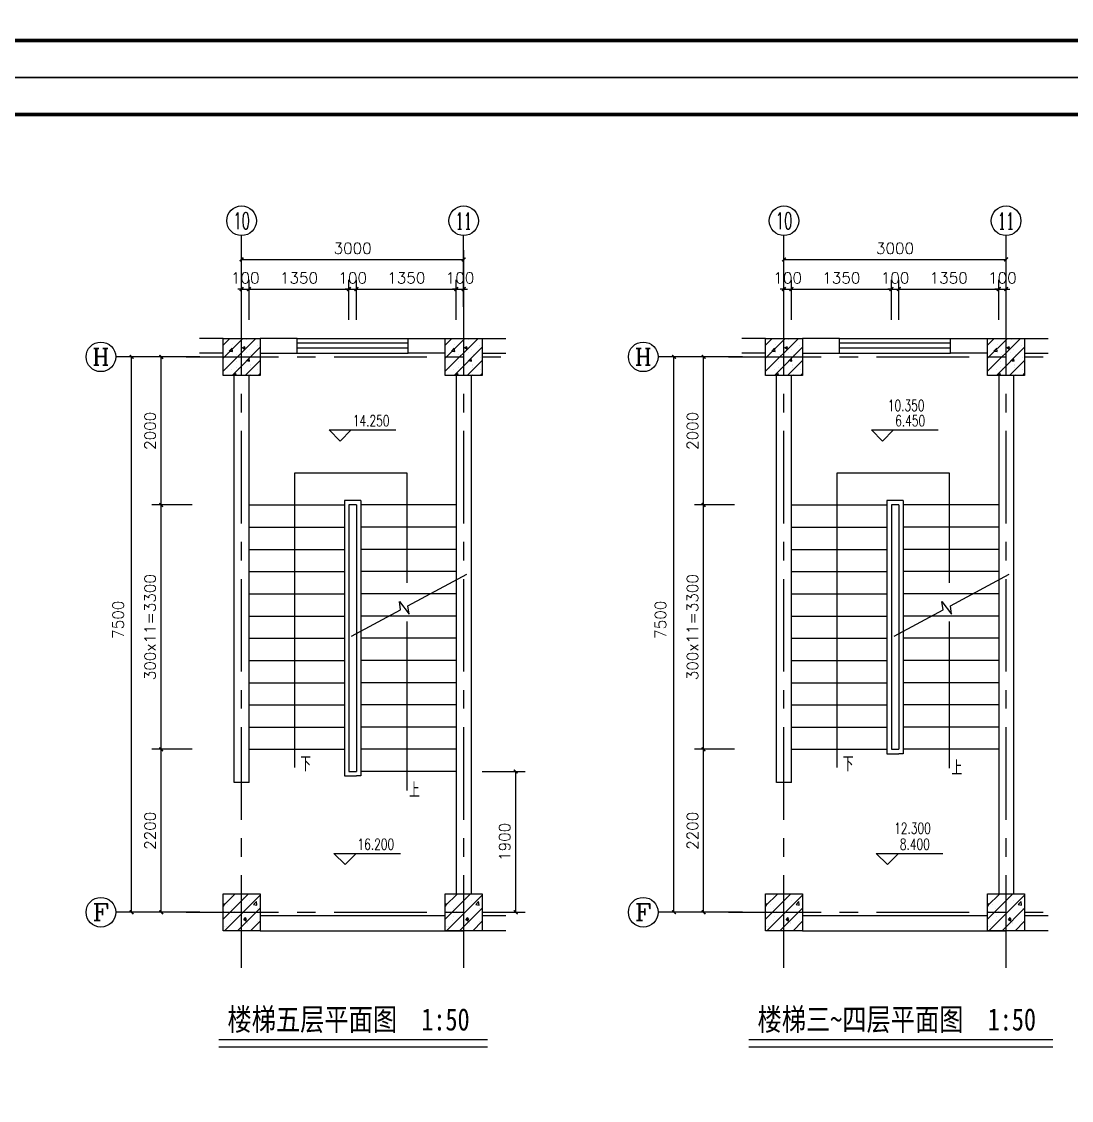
# Model space of a CAD drawing. Extents: x -4968480 to 5598971, y -5343220 to -29066.
# Drawn here: x 287225 to 301406, y -72580 to -58011 of the extents above; entities that cross this region are included whole.
import ezdxf
from ezdxf.enums import TextEntityAlignment as Align

# ---------------------------------------------------------------- set-up
doc = ezdxf.new("R2010")
doc.units = 0
doc.header["$LTSCALE"] = 1000
doc.header["$MEASUREMENT"] = 0
doc.linetypes.add('CENTER', pattern=[2, 1.25, -0.25, 0.25, -0.25])
doc.layers.get('0').update_dxf_attribs({"linetype": 'CONTINUOUS'})
for name, color, linetype in [('AXIS', 3, 'CONTINUOUS'), ('AXIS_TEXT', 7, 'CONTINUOUS'), ('DOTE', 1, 'CENTER'), ('PUB_DIM', 3, 'CONTINUOUS'), ('PUB_TEXT', 7, 'CONTINUOUS'), ('WALL', 2, 'CONTINUOUS')]:
    doc.layers.add(name, color=color, linetype=linetype)
doc.styles.add('-宋体', font='', dxfattribs={"width": 0.8})
doc.styles.add('_TCH_AXIS', font='COMPLEX', dxfattribs={"bigfont": 'GBCBIG'})
doc.styles.add('_TCH_DIM', font='SIMPLEX', dxfattribs={"bigfont": 'GBCBIG'})
doc.styles.get('-宋体').set_extended_font_data('SimSun')

# ---------------------------------------------------------------- blocks, each defined once
blk = doc.blocks.new('_ArchTick')
at = {"color": 0, "linetype": 'ByBlock', "const_width": 0.4}
blk.add_lwpolyline([(-0.5, -0.5), (0.5, 0.5)], dxfattribs=at)

msp = doc.modelspace()

# ---------------------------------------------------------------- linework, layer by layer
at = {"color": 8}
for p, q in [((289947.3, -62379.3, -24317.3), (290037.7, -62288.8, -24317.3)), ((289947.3, -62556.1, -24317.3), (290214.5, -62288.8, -24317.3)), ((289947.3, -62732.8, -24317.3), (290391.3, -62288.8, -24317.3)), ((289948, -62345, -24317.3), (289948, -62345, -24317.3)), ((290263.8, -62303.4, -24317.3), (290263.8, -62303.4, -24317.3)), ((290329.2, -62345.6, -24317.3), (290329.2, -62345.6, -24317.3)), ((292947.3, -62379.3, -24317.3), (293037.7, -62288.8, -24317.3)), ((292947.3, -62556.1, -24317.3), (293214.5, -62288.8, -24317.3)), ((292947.3, -62732.8, -24317.3), (293391.3, -62288.8, -24317.3)), ((292948, -62345, -24317.3), (292948, -62345, -24317.3)), ((293263.8, -62303.4, -24317.3), (293263.8, -62303.4, -24317.3)), ((293329.2, -62345.6, -24317.3), (293329.2, -62345.6, -24317.3)), ((297273.3, -62379.3, -24317.3), (297363.8, -62288.8, -24317.3)), ((297273.3, -62556.1, -24317.3), (297540.6, -62288.8, -24317.3)), ((297273.3, -62732.8, -24317.3), (297717.4, -62288.8, -24317.3)), ((297274.1, -62345, -24317.3), (297274.1, -62345, -24317.3)), ((297589.9, -62303.4, -24317.3), (297589.9, -62303.4, -24317.3)), ((297655.3, -62345.6, -24317.3), (297655.3, -62345.6, -24317.3)), ((300273.3, -62379.3, -24317.3), (300363.8, -62288.8, -24317.3)), ((300273.3, -62556.1, -24317.3), (300540.6, -62288.8, -24317.3)), ((300273.3, -62732.8, -24317.3), (300717.4, -62288.8, -24317.3)), ((300274.1, -62345, -24317.3), (300274.1, -62345, -24317.3)), ((300589.9, -62303.4, -24317.3), (300589.9, -62303.4, -24317.3)), ((300655.3, -62345.6, -24317.3), (300655.3, -62345.6, -24317.3)), ((290008.2, -62486.3, -24317.3), (290008.2, -62486.3, -24317.3)), ((290031.5, -62461.5, -24317.3), (290070.5, -62420.9, -24317.3)), ((290031.5, -62461.5, -24317.3), (290076, -62468.4, -24317.3)), ((290068.1, -62788.8, -24317.3), (290447.3, -62409.6, -24317.3)), ((290075.9, -62468.6, -24317.3), (290070.4, -62421.1, -24317.3)), ((290076.7, -62377.7, -24317.3), (290076.7, -62377.7, -24317.3)), ((290143.4, -62369.2, -24317.3), (290143.4, -62369.2, -24317.3)), ((290208.8, -62414.7, -24317.3), (290243.8, -62401.2, -24317.3)), ((290208.8, -62414.7, -24317.3), (290233.7, -62431.4, -24317.3)), ((290233.6, -62431.7, -24317.3), (290243.8, -62401.5, -24317.3)), ((290257.4, -62484.2, -24317.3), (290257.4, -62484.2, -24317.3)), ((290299.8, -62436.2, -24317.3), (290299.8, -62436.2, -24317.3)), ((290410.3, -62380.5, -24317.3), (290410.3, -62380.5, -24317.3)), ((290446.8, -62459.2, -24317.3), (290446.8, -62459.2, -24317.3)), ((293008.2, -62486.3, -24317.3), (293008.2, -62486.3, -24317.3)), ((293031.5, -62461.5, -24317.3), (293070.5, -62420.9, -24317.3)), ((293031.5, -62461.5, -24317.3), (293076, -62468.4, -24317.3)), ((293068.1, -62788.8, -24317.3), (293447.3, -62409.6, -24317.3)), ((293075.9, -62468.6, -24317.3), (293070.4, -62421.1, -24317.3)), ((293076.7, -62377.7, -24317.3), (293076.7, -62377.7, -24317.3)), ((293143.4, -62369.2, -24317.3), (293143.4, -62369.2, -24317.3)), ((293208.8, -62414.7, -24317.3), (293243.8, -62401.2, -24317.3)), ((293208.8, -62414.7, -24317.3), (293233.7, -62431.4, -24317.3)), ((293233.6, -62431.7, -24317.3), (293243.8, -62401.5, -24317.3)), ((293257.4, -62484.2, -24317.3), (293257.4, -62484.2, -24317.3)), ((293299.8, -62436.2, -24317.3), (293299.8, -62436.2, -24317.3)), ((293410.3, -62380.5, -24317.3), (293410.3, -62380.5, -24317.3)), ((293446.8, -62459.2, -24317.3), (293446.8, -62459.2, -24317.3)), ((297334.2, -62486.3, -24317.3), (297334.2, -62486.3, -24317.3)), ((297357.6, -62461.5, -24317.3), (297396.5, -62420.9, -24317.3)), ((297357.6, -62461.5, -24317.3), (297402, -62468.4, -24317.3)), ((297394.1, -62788.8, -24317.3), (297773.3, -62409.6, -24317.3)), ((297402, -62468.6, -24317.3), (297396.5, -62421.1, -24317.3)), ((297402.7, -62377.7, -24317.3), (297402.7, -62377.7, -24317.3)), ((297469.5, -62369.2, -24317.3), (297469.5, -62369.2, -24317.3)), ((297534.8, -62414.7, -24317.3), (297569.9, -62401.2, -24317.3)), ((297534.8, -62414.7, -24317.3), (297559.7, -62431.4, -24317.3)), ((297559.7, -62431.7, -24317.3), (297569.8, -62401.5, -24317.3)), ((297583.5, -62484.2, -24317.3), (297583.5, -62484.2, -24317.3)), ((297625.8, -62436.2, -24317.3), (297625.8, -62436.2, -24317.3)), ((297736.4, -62380.5, -24317.3), (297736.4, -62380.5, -24317.3)), ((297772.9, -62459.2, -24317.3), (297772.9, -62459.2, -24317.3)), ((300334.2, -62486.3, -24317.3), (300334.2, -62486.3, -24317.3)), ((300357.6, -62461.5, -24317.3), (300396.5, -62420.9, -24317.3)), ((300357.6, -62461.5, -24317.3), (300402, -62468.4, -24317.3)), ((300394.1, -62788.8, -24317.3), (300773.3, -62409.6, -24317.3)), ((300402, -62468.6, -24317.3), (300396.5, -62421.1, -24317.3)), ((300402.7, -62377.7, -24317.3), (300402.7, -62377.7, -24317.3)), ((300469.5, -62369.2, -24317.3), (300469.5, -62369.2, -24317.3)), ((300534.8, -62414.7, -24317.3), (300569.9, -62401.2, -24317.3)), ((300534.8, -62414.7, -24317.3), (300559.7, -62431.4, -24317.3)), ((300559.7, -62431.7, -24317.3), (300569.8, -62401.5, -24317.3)), ((300583.5, -62484.2, -24317.3), (300583.5, -62484.2, -24317.3)), ((300625.8, -62436.2, -24317.3), (300625.8, -62436.2, -24317.3)), ((300736.4, -62380.5, -24317.3), (300736.4, -62380.5, -24317.3)), ((300772.9, -62459.2, -24317.3), (300772.9, -62459.2, -24317.3)), ((290046, -62624.7, -24317.3), (290046, -62624.7, -24317.3)), ((290070.6, -62544.1, -24317.3), (290070.6, -62544.1, -24317.3)), ((290128, -62596, -24317.3), (290128, -62596, -24317.3)), ((290132.3, -62500.7, -24317.3), (290132.3, -62500.7, -24317.3)), ((290244.8, -62788.8, -24317.3), (290447.3, -62586.4, -24317.3)), ((290274.8, -62592.9, -24317.3), (290298.9, -62564.2, -24317.3)), ((290274.8, -62592.9, -24317.3), (290304.7, -62595.6, -24317.3)), ((290304.6, -62595.8, -24317.3), (290298.8, -62564.5, -24317.3)), ((290312.9, -62636, -24317.3), (290312.9, -62636, -24317.3)), ((290323.1, -62512.1, -24317.3), (290323.1, -62512.1, -24317.3)), ((290419.6, -62546, -24317.3), (290419.6, -62546, -24317.3)), ((293046, -62624.7, -24317.3), (293046, -62624.7, -24317.3)), ((293070.6, -62544.1, -24317.3), (293070.6, -62544.1, -24317.3)), ((293128, -62596, -24317.3), (293128, -62596, -24317.3)), ((293132.3, -62500.7, -24317.3), (293132.3, -62500.7, -24317.3)), ((293244.8, -62788.8, -24317.3), (293447.3, -62586.4, -24317.3)), ((293274.8, -62592.9, -24317.3), (293298.9, -62564.2, -24317.3)), ((293274.8, -62592.9, -24317.3), (293304.7, -62595.6, -24317.3)), ((293304.6, -62595.8, -24317.3), (293298.8, -62564.5, -24317.3)), ((293312.9, -62636, -24317.3), (293312.9, -62636, -24317.3)), ((293323.1, -62512.1, -24317.3), (293323.1, -62512.1, -24317.3)), ((293419.6, -62546, -24317.3), (293419.6, -62546, -24317.3)), ((297372.1, -62624.7, -24317.3), (297372.1, -62624.7, -24317.3)), ((297396.7, -62544.1, -24317.3), (297396.7, -62544.1, -24317.3)), ((297454, -62596, -24317.3), (297454, -62596, -24317.3)), ((297458.3, -62500.7, -24317.3), (297458.3, -62500.7, -24317.3)), ((297570.9, -62788.8, -24317.3), (297773.3, -62586.4, -24317.3)), ((297600.8, -62592.9, -24317.3), (297624.9, -62564.2, -24317.3)), ((297600.8, -62592.9, -24317.3), (297630.7, -62595.6, -24317.3)), ((297630.7, -62595.8, -24317.3), (297624.9, -62564.5, -24317.3)), ((297639, -62636, -24317.3), (297639, -62636, -24317.3)), ((297649.2, -62512.1, -24317.3), (297649.2, -62512.1, -24317.3)), ((297745.6, -62546, -24317.3), (297745.6, -62546, -24317.3)), ((300372.1, -62624.7, -24317.3), (300372.1, -62624.7, -24317.3)), ((300396.7, -62544.1, -24317.3), (300396.7, -62544.1, -24317.3)), ((300454, -62596, -24317.3), (300454, -62596, -24317.3)), ((300458.3, -62500.7, -24317.3), (300458.3, -62500.7, -24317.3)), ((300570.9, -62788.8, -24317.3), (300773.3, -62586.4, -24317.3)), ((300600.8, -62592.9, -24317.3), (300624.9, -62564.2, -24317.3)), ((300600.8, -62592.9, -24317.3), (300630.7, -62595.6, -24317.3)), ((300630.7, -62595.8, -24317.3), (300624.9, -62564.5, -24317.3)), ((300639, -62636, -24317.3), (300639, -62636, -24317.3)), ((300649.2, -62512.1, -24317.3), (300649.2, -62512.1, -24317.3)), ((300745.6, -62546, -24317.3), (300745.6, -62546, -24317.3)), ((290000.7, -62697.9, -24317.3), (290000.7, -62697.9, -24317.3)), ((290064.5, -62710.5, -24317.3), (290064.5, -62710.5, -24317.3)), ((290087.1, -62777.2, -24317.3), (290122.1, -62763.8, -24317.3)), ((290087.1, -62777.2, -24317.3), (290104.3, -62788.8, -24317.3)), ((290113.8, -62788.8, -24317.3), (290122.1, -62764, -24317.3)), ((290125.9, -62681.4, -24317.3), (290125.9, -62681.4, -24317.3)), ((290151.5, -62691.8, -24317.3), (290151.5, -62691.8, -24317.3)), ((290315.3, -62656.4, -24317.3), (290315.3, -62656.4, -24317.3)), ((290317.1, -62678.5, -24317.3), (290317.1, -62678.5, -24317.3)), ((290318.9, -62771, -24317.3), (290318.9, -62771, -24317.3)), ((290418.4, -62703.1, -24317.3), (290418.4, -62703.1, -24317.3)), ((290421.6, -62788.8, -24317.3), (290447.3, -62763.2, -24317.3)), ((293000.7, -62697.9, -24317.3), (293000.7, -62697.9, -24317.3)), ((293064.5, -62710.5, -24317.3), (293064.5, -62710.5, -24317.3)), ((293087.1, -62777.2, -24317.3), (293122.1, -62763.8, -24317.3)), ((293087.1, -62777.2, -24317.3), (293104.3, -62788.8, -24317.3)), ((293113.8, -62788.8, -24317.3), (293122.1, -62764, -24317.3)), ((293125.9, -62681.4, -24317.3), (293125.9, -62681.4, -24317.3)), ((293151.5, -62691.8, -24317.3), (293151.5, -62691.8, -24317.3)), ((293315.3, -62656.4, -24317.3), (293315.3, -62656.4, -24317.3)), ((293317.1, -62678.5, -24317.3), (293317.1, -62678.5, -24317.3)), ((293318.9, -62771, -24317.3), (293318.9, -62771, -24317.3)), ((293418.4, -62703.1, -24317.3), (293418.4, -62703.1, -24317.3)), ((293421.6, -62788.8, -24317.3), (293447.3, -62763.2, -24317.3)), ((297326.8, -62697.9, -24317.3), (297326.8, -62697.9, -24317.3)), ((297390.6, -62710.5, -24317.3), (297390.6, -62710.5, -24317.3)), ((297413.2, -62777.2, -24317.3), (297448.2, -62763.8, -24317.3)), ((297413.2, -62777.2, -24317.3), (297430.3, -62788.8, -24317.3)), ((297439.8, -62788.8, -24317.3), (297448.2, -62764, -24317.3)), ((297452, -62681.4, -24317.3), (297452, -62681.4, -24317.3)), ((297477.5, -62691.8, -24317.3), (297477.5, -62691.8, -24317.3)), ((297641.3, -62656.4, -24317.3), (297641.3, -62656.4, -24317.3)), ((297643.1, -62678.5, -24317.3), (297643.1, -62678.5, -24317.3)), ((297645, -62771, -24317.3), (297645, -62771, -24317.3)), ((297744.4, -62703.1, -24317.3), (297744.4, -62703.1, -24317.3)), ((297747.7, -62788.8, -24317.3), (297773.3, -62763.2, -24317.3)), ((300326.8, -62697.9, -24317.3), (300326.8, -62697.9, -24317.3)), ((300390.6, -62710.5, -24317.3), (300390.6, -62710.5, -24317.3)), ((300413.2, -62777.2, -24317.3), (300448.2, -62763.8, -24317.3)), ((300413.2, -62777.2, -24317.3), (300430.3, -62788.8, -24317.3)), ((300439.8, -62788.8, -24317.3), (300448.2, -62764, -24317.3)), ((300452, -62681.4, -24317.3), (300452, -62681.4, -24317.3)), ((300477.5, -62691.8, -24317.3), (300477.5, -62691.8, -24317.3)), ((300641.3, -62656.4, -24317.3), (300641.3, -62656.4, -24317.3)), ((300643.1, -62678.5, -24317.3), (300643.1, -62678.5, -24317.3)), ((300645, -62771, -24317.3), (300645, -62771, -24317.3)), ((300744.4, -62703.1, -24317.3), (300744.4, -62703.1, -24317.3)), ((300747.7, -62788.8, -24317.3), (300773.3, -62763.2, -24317.3)), ((289947.3, -69953.9, -24317.3), (290112.4, -69788.8, -24317.3)), ((289947.3, -70130.7, -24317.3), (290289.1, -69788.8, -24317.3)), ((289947.3, -69930.2, -24317.3), (289966.3, -69922.9, -24317.3)), ((289956.1, -69953.3, -24317.3), (289966.3, -69923.1, -24317.3)), ((289965.9, -70288.8, -24317.3), (290447.3, -69807.5, -24317.3)), ((290038.5, -69858.6, -24317.3), (290038.5, -69858.6, -24317.3)), ((290061.7, -69819.3, -24317.3), (290061.7, -69819.3, -24317.3)), ((290227.9, -69833.6, -24317.3), (290227.9, -69833.6, -24317.3)), ((290302.7, -69885.6, -24317.3), (290302.7, -69885.6, -24317.3)), ((290359.7, -69936.4, -24317.3), (290398.6, -69895.8, -24317.3)), ((290371.9, -69788.8, -24317.3), (290376.3, -69791.8, -24317.3)), ((290376.3, -69792, -24317.3), (290377.3, -69788.8, -24317.3)), ((290404.1, -69943.4, -24317.3), (290398.6, -69896, -24317.3)), ((292947.3, -69953.9, -24317.3), (293112.4, -69788.8, -24317.3)), ((292947.3, -70130.7, -24317.3), (293289.1, -69788.8, -24317.3)), ((292947.3, -69930.2, -24317.3), (292966.3, -69922.9, -24317.3)), ((292956.1, -69953.3, -24317.3), (292966.3, -69923.1, -24317.3)), ((292965.9, -70288.8, -24317.3), (293447.3, -69807.5, -24317.3)), ((293038.5, -69858.6, -24317.3), (293038.5, -69858.6, -24317.3)), ((293061.7, -69819.3, -24317.3), (293061.7, -69819.3, -24317.3)), ((293227.9, -69833.6, -24317.3), (293227.9, -69833.6, -24317.3)), ((293302.7, -69885.6, -24317.3), (293302.7, -69885.6, -24317.3)), ((293359.7, -69936.4, -24317.3), (293398.6, -69895.8, -24317.3)), ((293371.9, -69788.8, -24317.3), (293376.3, -69791.8, -24317.3)), ((293376.3, -69792, -24317.3), (293377.3, -69788.8, -24317.3)), ((293404.1, -69943.4, -24317.3), (293398.6, -69896, -24317.3)), ((297273.3, -69953.9, -24317.3), (297438.4, -69788.8, -24317.3)), ((297273.3, -70130.7, -24317.3), (297615.2, -69788.8, -24317.3)), ((297273.3, -69930.2, -24317.3), (297292.4, -69922.9, -24317.3)), ((297282.2, -69953.3, -24317.3), (297292.4, -69923.1, -24317.3)), ((297292, -70288.8, -24317.3), (297773.3, -69807.5, -24317.3)), ((297364.6, -69858.6, -24317.3), (297364.6, -69858.6, -24317.3)), ((297387.8, -69819.3, -24317.3), (297387.8, -69819.3, -24317.3)), ((297554, -69833.6, -24317.3), (297554, -69833.6, -24317.3)), ((297628.8, -69885.6, -24317.3), (297628.8, -69885.6, -24317.3)), ((297685.7, -69936.4, -24317.3), (297724.7, -69895.8, -24317.3)), ((297697.9, -69788.8, -24317.3), (297702.4, -69791.8, -24317.3)), ((297702.3, -69792, -24317.3), (297703.4, -69788.8, -24317.3)), ((297730.1, -69943.4, -24317.3), (297724.6, -69896, -24317.3)), ((300273.3, -69953.9, -24317.3), (300438.4, -69788.8, -24317.3)), ((300273.3, -70130.7, -24317.3), (300615.2, -69788.8, -24317.3)), ((300273.3, -69930.2, -24317.3), (300292.4, -69922.9, -24317.3)), ((300282.2, -69953.3, -24317.3), (300292.4, -69923.1, -24317.3)), ((300292, -70288.8, -24317.3), (300773.3, -69807.5, -24317.3)), ((300364.6, -69858.6, -24317.3), (300364.6, -69858.6, -24317.3)), ((300387.8, -69819.3, -24317.3), (300387.8, -69819.3, -24317.3)), ((300554, -69833.6, -24317.3), (300554, -69833.6, -24317.3)), ((300628.8, -69885.6, -24317.3), (300628.8, -69885.6, -24317.3)), ((300685.7, -69936.4, -24317.3), (300724.7, -69895.8, -24317.3)), ((300697.9, -69788.8, -24317.3), (300702.4, -69791.8, -24317.3)), ((300702.3, -69792, -24317.3), (300703.4, -69788.8, -24317.3)), ((300730.1, -69943.4, -24317.3), (300724.6, -69896, -24317.3)), ((289947.3, -69947, -24317.3), (289956.2, -69953.1, -24317.3)), ((289959.3, -70022.6, -24317.3), (289959.3, -70022.6, -24317.3)), ((290011.1, -69935.7, -24317.3), (290011.1, -69935.7, -24317.3)), ((290055.6, -69985.8, -24317.3), (290055.6, -69985.8, -24317.3)), ((290096.4, -70030.8, -24317.3), (290096.4, -70030.8, -24317.3)), ((290142.7, -70288.8, -24317.3), (290447.3, -69984.2, -24317.3)), ((290226.2, -70033.9, -24317.3), (290226.2, -70033.9, -24317.3)), ((290315.3, -69948.3, -24317.3), (290315.3, -69948.3, -24317.3)), ((290359.7, -69936.4, -24317.3), (290404.1, -69943.3, -24317.3)), ((290412.2, -69989.3, -24317.3), (290412.2, -69989.3, -24317.3)), ((292947.3, -69947, -24317.3), (292956.2, -69953.1, -24317.3)), ((292959.3, -70022.6, -24317.3), (292959.3, -70022.6, -24317.3)), ((293011.1, -69935.7, -24317.3), (293011.1, -69935.7, -24317.3)), ((293055.6, -69985.8, -24317.3), (293055.6, -69985.8, -24317.3)), ((293096.4, -70030.8, -24317.3), (293096.4, -70030.8, -24317.3)), ((293142.7, -70288.8, -24317.3), (293447.3, -69984.2, -24317.3)), ((293226.2, -70033.9, -24317.3), (293226.2, -70033.9, -24317.3)), ((293315.3, -69948.3, -24317.3), (293315.3, -69948.3, -24317.3)), ((293359.7, -69936.4, -24317.3), (293404.1, -69943.3, -24317.3)), ((293412.2, -69989.3, -24317.3), (293412.2, -69989.3, -24317.3)), ((297273.3, -69947, -24317.3), (297282.3, -69953.1, -24317.3)), ((297285.4, -70022.6, -24317.3), (297285.4, -70022.6, -24317.3)), ((297337.2, -69935.7, -24317.3), (297337.2, -69935.7, -24317.3)), ((297381.7, -69985.8, -24317.3), (297381.7, -69985.8, -24317.3)), ((297422.4, -70030.8, -24317.3), (297422.4, -70030.8, -24317.3)), ((297468.8, -70288.8, -24317.3), (297773.3, -69984.2, -24317.3)), ((297552.3, -70033.9, -24317.3), (297552.3, -70033.9, -24317.3)), ((297641.4, -69948.3, -24317.3), (297641.4, -69948.3, -24317.3)), ((297685.7, -69936.4, -24317.3), (297730.2, -69943.3, -24317.3)), ((297738.2, -69989.3, -24317.3), (297738.2, -69989.3, -24317.3)), ((300273.3, -69947, -24317.3), (300282.3, -69953.1, -24317.3)), ((300285.4, -70022.6, -24317.3), (300285.4, -70022.6, -24317.3)), ((300337.2, -69935.7, -24317.3), (300337.2, -69935.7, -24317.3)), ((300381.7, -69985.8, -24317.3), (300381.7, -69985.8, -24317.3)), ((300422.4, -70030.8, -24317.3), (300422.4, -70030.8, -24317.3)), ((300468.8, -70288.8, -24317.3), (300773.3, -69984.2, -24317.3)), ((300552.3, -70033.9, -24317.3), (300552.3, -70033.9, -24317.3)), ((300641.4, -69948.3, -24317.3), (300641.4, -69948.3, -24317.3)), ((300685.7, -69936.4, -24317.3), (300730.2, -69943.3, -24317.3)), ((300738.2, -69989.3, -24317.3), (300738.2, -69989.3, -24317.3)), ((290049.5, -70152.2, -24317.3), (290049.5, -70152.2, -24317.3)), ((290064.8, -70089.7, -24317.3), (290064.8, -70089.7, -24317.3)), ((290227.8, -70139.4, -24317.3), (290251.9, -70110.6, -24317.3)), ((290227.8, -70139.4, -24317.3), (290257.7, -70142, -24317.3)), ((290229.8, -70137.6, -24317.3), (290264.8, -70124.2, -24317.3)), ((290229.8, -70137.6, -24317.3), (290254.6, -70154.4, -24317.3)), ((290257.6, -70142.2, -24317.3), (290251.8, -70110.9, -24317.3)), ((290254.6, -70154.6, -24317.3), (290264.7, -70124.4, -24317.3)), ((290280.6, -70186.5, -24317.3), (290280.6, -70186.5, -24317.3)), ((290282.1, -70184, -24317.3), (290282.1, -70184, -24317.3)), ((290309.2, -70114.7, -24317.3), (290309.2, -70114.7, -24317.3)), ((290319.5, -70288.8, -24317.3), (290447.3, -70161, -24317.3)), ((290331.7, -70101, -24317.3), (290331.7, -70101, -24317.3)), ((290405.8, -70170, -24317.3), (290405.8, -70170, -24317.3)), ((293049.5, -70152.2, -24317.3), (293049.5, -70152.2, -24317.3)), ((293064.8, -70089.7, -24317.3), (293064.8, -70089.7, -24317.3)), ((293227.8, -70139.4, -24317.3), (293251.9, -70110.6, -24317.3)), ((293227.8, -70139.4, -24317.3), (293257.7, -70142, -24317.3)), ((293229.8, -70137.6, -24317.3), (293264.8, -70124.2, -24317.3)), ((293229.8, -70137.6, -24317.3), (293254.6, -70154.4, -24317.3)), ((293257.6, -70142.2, -24317.3), (293251.8, -70110.9, -24317.3)), ((293254.6, -70154.6, -24317.3), (293264.7, -70124.4, -24317.3)), ((293280.6, -70186.5, -24317.3), (293280.6, -70186.5, -24317.3)), ((293282.1, -70184, -24317.3), (293282.1, -70184, -24317.3)), ((293309.2, -70114.7, -24317.3), (293309.2, -70114.7, -24317.3)), ((293319.5, -70288.8, -24317.3), (293447.3, -70161, -24317.3)), ((293331.7, -70101, -24317.3), (293331.7, -70101, -24317.3)), ((293405.8, -70170, -24317.3), (293405.8, -70170, -24317.3)), ((297375.6, -70152.2, -24317.3), (297375.6, -70152.2, -24317.3)), ((297390.8, -70089.7, -24317.3), (297390.8, -70089.7, -24317.3)), ((297553.8, -70139.4, -24317.3), (297577.9, -70110.6, -24317.3)), ((297553.8, -70139.4, -24317.3), (297583.7, -70142, -24317.3)), ((297555.8, -70137.6, -24317.3), (297590.8, -70124.2, -24317.3)), ((297555.8, -70137.6, -24317.3), (297580.7, -70154.4, -24317.3)), ((297583.7, -70142.2, -24317.3), (297577.9, -70110.9, -24317.3)), ((297580.7, -70154.6, -24317.3), (297590.8, -70124.4, -24317.3)), ((297606.7, -70186.5, -24317.3), (297606.7, -70186.5, -24317.3)), ((297608.1, -70184, -24317.3), (297608.1, -70184, -24317.3)), ((297635.3, -70114.7, -24317.3), (297635.3, -70114.7, -24317.3)), ((297645.5, -70288.8, -24317.3), (297773.3, -70161, -24317.3)), ((297657.7, -70101, -24317.3), (297657.7, -70101, -24317.3)), ((297731.9, -70170, -24317.3), (297731.9, -70170, -24317.3)), ((300375.6, -70152.2, -24317.3), (300375.6, -70152.2, -24317.3)), ((300390.8, -70089.7, -24317.3), (300390.8, -70089.7, -24317.3)), ((300553.8, -70139.4, -24317.3), (300577.9, -70110.6, -24317.3)), ((300553.8, -70139.4, -24317.3), (300583.7, -70142, -24317.3)), ((300555.8, -70137.6, -24317.3), (300590.8, -70124.2, -24317.3)), ((300555.8, -70137.6, -24317.3), (300580.7, -70154.4, -24317.3)), ((300583.7, -70142.2, -24317.3), (300577.9, -70110.9, -24317.3)), ((300580.7, -70154.6, -24317.3), (300590.8, -70124.4, -24317.3)), ((300606.7, -70186.5, -24317.3), (300606.7, -70186.5, -24317.3)), ((300608.1, -70184, -24317.3), (300608.1, -70184, -24317.3)), ((300635.3, -70114.7, -24317.3), (300635.3, -70114.7, -24317.3)), ((300645.5, -70288.8, -24317.3), (300773.3, -70161, -24317.3)), ((300657.7, -70101, -24317.3), (300657.7, -70101, -24317.3)), ((300731.9, -70170, -24317.3), (300731.9, -70170, -24317.3)), ((289964.8, -70228, -24317.3), (289964.8, -70228, -24317.3)), ((289990.5, -70234, -24317.3), (289990.5, -70234, -24317.3)), ((290126.8, -70288, -24317.3), (290126.8, -70288, -24317.3)), ((290303.2, -70281.2, -24317.3), (290303.2, -70281.2, -24317.3)), ((292964.8, -70228, -24317.3), (292964.8, -70228, -24317.3)), ((292990.5, -70234, -24317.3), (292990.5, -70234, -24317.3)), ((293126.8, -70288, -24317.3), (293126.8, -70288, -24317.3)), ((293303.2, -70281.2, -24317.3), (293303.2, -70281.2, -24317.3)), ((297290.9, -70228, -24317.3), (297290.9, -70228, -24317.3)), ((297316.5, -70234, -24317.3), (297316.5, -70234, -24317.3)), ((297452.8, -70288, -24317.3), (297452.8, -70288, -24317.3)), ((297629.2, -70281.2, -24317.3), (297629.2, -70281.2, -24317.3)), ((300290.9, -70228, -24317.3), (300290.9, -70228, -24317.3)), ((300316.5, -70234, -24317.3), (300316.5, -70234, -24317.3)), ((300452.8, -70288, -24317.3), (300452.8, -70288, -24317.3)), ((300629.2, -70281.2, -24317.3), (300629.2, -70281.2, -24317.3))]:
    msp.add_line(p, q, dxfattribs=at)
for p, q in [((290947.3, -62288.8, -24317.3), (292447.3, -62288.8, -24317.3)), ((298273.3, -62288.8, -24317.3), (299773.3, -62288.8, -24317.3)), ((292447.3, -62355.5, -24317.3), (290947.3, -62355.5, -24317.3)), ((292447.3, -62422.1, -24317.3), (290947.3, -62422.1, -24317.3)), ((290947.3, -62488.8, -24317.3), (292447.3, -62488.8, -24317.3)), ((299773.3, -62355.5, -24317.3), (298273.3, -62355.5, -24317.3)), ((299773.3, -62422.1, -24317.3), (298273.3, -62422.1, -24317.3)), ((298273.3, -62488.8, -24317.3), (299773.3, -62488.8, -24317.3)), ((290297.3, -64538.8, -24317.3), (291587.3, -64538.8, -24317.3)), ((291587.3, -64478.8, -24317.3), (291587.3, -68198.8, -24317.3)), ((291807.3, -64478.8, -24317.3), (291587.3, -64478.8, -24317.3)), ((291647.3, -64538.8, -24317.3), (291647.3, -68138.8, -24317.3)), ((291747.3, -64538.8, -24317.3), (291647.3, -64538.8, -24317.3)), ((291747.3, -64538.8, -24317.3), (291747.3, -68138.8, -24317.3)), ((291807.3, -64478.8, -24317.3), (291807.3, -68198.8, -24317.3)), ((293097.3, -64538.8), (291807.3, -64538.8, -24317.3)), ((297623.3, -64538.8, -24317.3), (298914, -64538.8, -24317.3)), ((299134, -64478.8, -24317.3), (298914, -64478.8, -24317.3)), ((298914, -64478.8, -24317.3), (298914, -67898.8, -24317.3)), ((299074, -64538.8, -24317.3), (298974, -64538.8, -24317.3)), ((298974, -64538.8, -24317.3), (298974, -67838.8, -24317.3)), ((299074, -64538.8, -24317.3), (299074, -67838.8, -24317.3)), ((299134, -64478.8, -24317.3), (299134, -67898.8, -24317.3)), ((300423.3, -64538.8), (299134, -64538.8, -24317.3)), ((290297.3, -64838.8, -24317.3), (291587.3, -64838.8, -24317.3)), ((293097.3, -64838.8), (291807.3, -64838.8, -24317.3)), ((297623.3, -64838.8, -24317.3), (298914, -64838.8, -24317.3)), ((300423.3, -64838.8), (299134, -64838.8, -24317.3)), ((290297.3, -65138.8, -24317.3), (291587.3, -65138.8, -24317.3)), ((293097.3, -65138.8), (291807.3, -65138.8, -24317.3)), ((297623.3, -65138.8, -24317.3), (298914, -65138.8, -24317.3)), ((300423.3, -65138.8), (299134, -65138.8, -24317.3)), ((290297.3, -65438.8, -24317.3), (291587.3, -65438.8, -24317.3)), ((293097.3, -65438.8), (291807.3, -65438.8, -24317.3)), ((297623.3, -65438.8, -24317.3), (298914, -65438.8, -24317.3)), ((300423.3, -65438.8), (299134, -65438.8, -24317.3)), ((290297.3, -65738.8, -24317.3), (291587.3, -65738.8, -24317.3)), ((293097.3, -65738.8), (291807.3, -65738.8, -24317.3)), ((297623.3, -65738.8, -24317.3), (298914, -65738.8, -24317.3)), ((300423.3, -65738.8), (299134, -65738.8, -24317.3)), ((290297.3, -66038.8, -24317.3), (291587.3, -66038.8, -24317.3)), ((293097.3, -66038.8), (291807.3, -66038.8, -24317.3)), ((297623.3, -66038.8, -24317.3), (298914, -66038.8, -24317.3)), ((300423.3, -66038.8), (299134, -66038.8, -24317.3)), ((290297.3, -66338.8, -24317.3), (291587.3, -66338.8, -24317.3)), ((293097.3, -66338.8), (291807.3, -66338.8, -24317.3)), ((297623.3, -66338.8, -24317.3), (298914, -66338.8, -24317.3)), ((300423.3, -66338.8), (299134, -66338.8, -24317.3)), ((290297.3, -66638.8, -24317.3), (291587.3, -66638.8, -24317.3)), ((293097.3, -66638.8), (291807.3, -66638.8, -24317.3)), ((297623.3, -66638.8, -24317.3), (298914, -66638.8, -24317.3)), ((300423.3, -66638.8), (299134, -66638.8, -24317.3)), ((290297.3, -66938.8, -24317.3), (291587.3, -66938.8, -24317.3)), ((293097.3, -66938.8), (291807.3, -66938.8, -24317.3)), ((297623.3, -66938.8, -24317.3), (298914, -66938.8, -24317.3)), ((300423.3, -66938.8), (299134, -66938.8, -24317.3)), ((290297.3, -67238.8, -24317.3), (291587.3, -67238.8, -24317.3)), ((293097.3, -67238.8), (291807.3, -67238.8, -24317.3)), ((297623.3, -67238.8, -24317.3), (298914, -67238.8, -24317.3)), ((300423.3, -67238.8), (299134, -67238.8, -24317.3)), ((290297.3, -67538.8, -24317.3), (291587.3, -67538.8, -24317.3)), ((293097.3, -67538.8), (291807.3, -67538.8, -24317.3)), ((297623.3, -67538.8, -24317.3), (298914, -67538.8, -24317.3)), ((300423.3, -67538.8), (299134, -67538.8, -24317.3)), ((290297.3, -67838.8, -24317.3), (291587.3, -67838.8, -24317.3)), ((293097.3, -67838.8), (291807.3, -67838.8, -24317.3)), ((297623.3, -67838.8, -24317.3), (298914, -67838.8, -24317.3)), ((298974, -67838.8, -24317.3), (299074, -67838.8, -24317.3)), ((300423.3, -67838.8), (299134, -67838.8, -24317.3)), ((298914, -67898.8, -24317.3), (299074, -67898.8, -24317.3)), ((299134, -67898.8, -24317.3), (299074, -67898.8, -24317.3)), ((291647.3, -68138.8, -24317.3), (291747.3, -68138.8, -24317.3)), ((293097.3, -68138.8), (291807.3, -68138.8, -24317.3)), ((291587.3, -68198.8, -24317.3), (291747.3, -68198.8, -24317.3)), ((291807.3, -68198.8, -24317.3), (291747.3, -68198.8, -24317.3)), ((289891, -71757.3), (293520.7, -71757.3)), ((297050.4, -71757.3), (301154.9, -71757.3)), ((289891, -71857.3), (293520.7, -71857.3)), ((297050.4, -71857.3), (301154.9, -71857.3))]:
    msp.add_line(p, q)
at = {"elevation": -24317.3}
for points in [[(269611.7, -58766.1), (269611.7, -29066.1), (311661.7, -29066.1), (311661.7, -58766.1)], [(269611.7, -88466.1), (269611.7, -58766.1), (311661.7, -58766.1), (311661.7, -88466.1)]]:
    msp.add_lwpolyline(points, close=True, dxfattribs=at)
at = {"const_width": 50, "elevation": -24317.3}
for points in [[(270861.7, -58266.1), (311161.7, -58266.1), (311161.7, -29566.1), (270861.7, -29566.1)], [(270861.7, -87966.1), (311161.7, -87966.1), (311161.7, -59266.1), (270861.7, -59266.1)]]:
    msp.add_lwpolyline(points, close=True, dxfattribs=at)
at = {"layer": 'AXIS'}
for p, q in [((290197.3, -61861.8, -24317.3), (290197.3, -60900.6, -24317.3)), ((293196.6, -61861.8, -24317.3), (293196.6, -60900.6, -24317.3)), ((297523.3, -61861.8, -24317.3), (297523.3, -60900.6, -24317.3)), ((300522.6, -61861.8, -24317.3), (300522.6, -60900.6, -24317.3)), ((289441.5, -62538.8, -24317.3), (288496.5, -62538.8, -24317.3)), ((296767.5, -62538.8, -24317.3), (295822.6, -62538.8, -24317.3)), ((289441.5, -70038.8, -24317.3), (288496.5, -70038.8, -24317.3)), ((296767.5, -70038.8, -24317.3), (295822.6, -70038.8, -24317.3))]:
    msp.add_line(p, q, dxfattribs=at)
for centre in [(290197.3, -60700.6, -24317.3), (293196.6, -60700.6, -24317.3), (297523.3, -60700.6, -24317.3), (300522.6, -60700.6, -24317.3), (288296.5, -62538.8, -24317.3), (295622.6, -62538.8, -24317.3), (288296.5, -70038.8, -24317.3), (295622.6, -70038.8, -24317.3)]:
    msp.add_circle(centre, 200, dxfattribs=at)
at = {"layer": 'DOTE'}
for p, q in [((290197.3, -70788.8, -24317.3), (290197.3, -61938.8, -24317.3)), ((293197.3, -70788.8, -24317.3), (293197.3, -61938.8, -24317.3)), ((297523.3, -70788.8, -24317.3), (297523.3, -61938.8, -24317.3)), ((300523.3, -70788.8, -24317.3), (300523.3, -61938.8, -24317.3)), ((289447.3, -62538.8, -24317.3), (293697.3, -62538.8, -24317.3)), ((296773.3, -62538.8, -24317.3), (301023.3, -62538.8, -24317.3)), ((289447.3, -70038.8, -24317.3), (293697.3, -70038.8, -24317.3)), ((296773.3, -70038.8, -24317.3), (301023.3, -70038.8, -24317.3))]:
    msp.add_line(p, q, dxfattribs=at)
at = {"layer": 'PUB_DIM'}
for p, q in [((290197.3, -61960.4, -24317.3), (290197.3, -61098.1, -24317.3)), ((293197.3, -61960.4, -24317.3), (293197.3, -61098.1, -24317.3)), ((297523.3, -61960.4, -24317.3), (297523.3, -61098.1, -24317.3)), ((300523.3, -61960.4, -24317.3), (300523.3, -61098.1, -24317.3)), ((290197.3, -61223.1, -24317.3), (293197.3, -61223.1, -24317.3)), ((297523.3, -61223.1, -24317.3), (300523.3, -61223.1, -24317.3)), ((290197.3, -61623.1, -24317.3), (290147.3, -61623.1, -24317.3)), ((290197.3, -62037.5, -24317.3), (290197.3, -61498.1, -24317.3)), ((290197.3, -61623.1, -24317.3), (290297.3, -61623.1, -24317.3)), ((290297.3, -62037.5, -24317.3), (290297.3, -61498.1, -24317.3)), ((290297.3, -62037.5, -24317.3), (290297.3, -61498.1, -24317.3)), ((290297.3, -61623.1, -24317.3), (291647.3, -61623.1, -24317.3)), ((290297.3, -61623.1, -24317.3), (290347.3, -61623.1, -24317.3)), ((291647.9, -61623.1, -24317.3), (291597.9, -61623.1, -24317.3)), ((291647.3, -62037.5, -24317.3), (291647.3, -61498.1, -24317.3)), ((291647.9, -62037.5, -24317.3), (291647.9, -61498.1, -24317.3)), ((291647.9, -61623.1, -24317.3), (291747.9, -61623.1, -24317.3)), ((291747.3, -62037.5, -24317.3), (291747.3, -61498.1, -24317.3)), ((291747.3, -61623.1, -24317.3), (293097.3, -61623.1, -24317.3)), ((291747.9, -62037.5, -24317.3), (291747.9, -61498.1, -24317.3)), ((291747.9, -61623.1, -24317.3), (291797.9, -61623.1, -24317.3)), ((293097.3, -61623.1, -24317.3), (293047.3, -61623.1, -24317.3)), ((293097.3, -62037.5, -24317.3), (293097.3, -61498.1, -24317.3)), ((293097.3, -62037.5, -24317.3), (293097.3, -61498.1, -24317.3)), ((293097.3, -61623.1, -24317.3), (293197.3, -61623.1, -24317.3)), ((293197.3, -62037.5, -24317.3), (293197.3, -61498.1, -24317.3)), ((293197.3, -61623.1, -24317.3), (293247.3, -61623.1, -24317.3)), ((297523.3, -61623.1, -24317.3), (297473.3, -61623.1, -24317.3)), ((297523.3, -62037.5, -24317.3), (297523.3, -61498.1, -24317.3)), ((297523.3, -61623.1, -24317.3), (297623.3, -61623.1, -24317.3)), ((297623.3, -62037.5, -24317.3), (297623.3, -61498.1, -24317.3)), ((297623.3, -62037.5, -24317.3), (297623.3, -61498.1, -24317.3)), ((297623.3, -61623.1, -24317.3), (297673.3, -61623.1, -24317.3)), ((297623.3, -61623.1, -24317.3), (298973.3, -61623.1, -24317.3)), ((298974, -61623.1, -24317.3), (298924, -61623.1, -24317.3)), ((298973.3, -62037.5, -24317.3), (298973.3, -61498.1, -24317.3)), ((298974, -62037.5, -24317.3), (298974, -61498.1, -24317.3)), ((298974, -61623.1, -24317.3), (299074, -61623.1, -24317.3)), ((299073.3, -62037.5, -24317.3), (299073.3, -61498.1, -24317.3)), ((299073.3, -61623.1, -24317.3), (300423.3, -61623.1, -24317.3)), ((299074, -62037.5, -24317.3), (299074, -61498.1, -24317.3)), ((299074, -61623.1, -24317.3), (299124, -61623.1, -24317.3)), ((300423.3, -61623.1, -24317.3), (300373.3, -61623.1, -24317.3)), ((300423.3, -62037.5, -24317.3), (300423.3, -61498.1, -24317.3)), ((300423.3, -62037.5, -24317.3), (300423.3, -61498.1, -24317.3)), ((300423.3, -61623.1, -24317.3), (300523.3, -61623.1, -24317.3)), ((300523.3, -62037.5, -24317.3), (300523.3, -61498.1, -24317.3)), ((300523.3, -61623.1, -24317.3), (300573.3, -61623.1, -24317.3)), ((289635.2, -62538.8, -24317.3), (288586.5, -62538.8, -24317.3)), ((288711.5, -70038.8, -24317.3), (288711.5, -62538.8, -24317.3)), ((289528.3, -62538.8, -24317.3), (288986.4, -62538.8, -24317.3)), ((289111.4, -64538.8, -24317.3), (289111.4, -62538.8, -24317.3)), ((296961.3, -62538.8, -24317.3), (295912.5, -62538.8, -24317.3)), ((296037.5, -70038.8, -24317.3), (296037.5, -62538.8, -24317.3)), ((296854.3, -62538.8, -24317.3), (296312.5, -62538.8, -24317.3)), ((296437.5, -64538.8, -24317.3), (296437.5, -62538.8, -24317.3)), ((291528.4, -63675.3), (291378.4, -63525.3)), ((291378.4, -63525.3), (292278.4, -63525.3)), ((291528.4, -63675.3), (291678.4, -63525.3)), ((298704.5, -63525.3), (299604.5, -63525.3)), ((298854.5, -63675.3), (298704.5, -63525.3)), ((298854.5, -63675.3), (299004.5, -63525.3)), ((290917.3, -68083.3, 24317.3), (290917.3, -64105, 24317.3)), ((290917.3, -64105, 24317.3), (292427.3, -64105, 24317.3)), ((292427.3, -64105, 24317.3), (292427.3, -65441.7, 24317.3)), ((298243.3, -68083.3, 24317.3), (298243.3, -64105, 24317.3)), ((298243.3, -64105, 24317.3), (299753.3, -64105, 24317.3)), ((299753.3, -64105, 24317.3), (299753.3, -65441.7, 24317.3)), ((289528.3, -64538.8, -24317.3), (288986.4, -64538.8, -24317.3)), ((289528.3, -64538.8), (288986.4, -64538.8)), ((289111.4, -67838.8), (289111.4, -64538.8)), ((296854.3, -64538.8), (296312.5, -64538.8)), ((296854.3, -64538.8, -24317.3), (296312.5, -64538.8, -24317.3)), ((296437.5, -67838.8), (296437.5, -64538.8)), ((292427.3, -65441.7, 24317.3), (292427.3, -65591.7, 24317.3)), ((292444.3, -65901.7), (293237.7, -65474.8)), ((299753.3, -65441.7, 24317.3), (299753.3, -65591.7, 24317.3)), ((299770.4, -65901.7), (300563.7, -65474.8)), ((292345.3, -65955), (292329.2, -65844.4)), ((292329.2, -65844.4), (292461.3, -66011.8)), ((299671.3, -65955), (299655.2, -65844.4)), ((299655.2, -65844.4), (299787.4, -66011.8)), ((291683.6, -66311), (292345.3, -65955)), ((292461.3, -66011.8), (292444.3, -65901.7)), ((299009.6, -66311), (299671.3, -65955)), ((299787.4, -66011.8), (299770.4, -65901.7)), ((292434.3, -66264.3, 24317.3), (292434.3, -66114.3, 24317.3)), ((299760.3, -66264.3, 24317.3), (299760.3, -66114.3, 24317.3)), ((292434.3, -68394.5, 24317.3), (292434.3, -66264.3, 24317.3)), ((299760.3, -68094.5, 24317.3), (299760.3, -66264.3, 24317.3)), ((289528.3, -67838.8, -24317.3), (288986.4, -67838.8, -24317.3)), ((289528.3, -67838.8), (288986.4, -67838.8)), ((289111.4, -70038.8, -24317.3), (289111.4, -67838.8, -24317.3)), ((296854.3, -67838.8), (296312.5, -67838.8)), ((296854.3, -67838.8, -24317.3), (296312.5, -67838.8, -24317.3)), ((296437.5, -70038.8, -24317.3), (296437.5, -67838.8, -24317.3)), ((293447.3, -68138.8, -24317.3), (294025.3, -68138.8, -24317.3)), ((293900.3, -70038.8, -24317.3), (293900.3, -68138.8, -24317.3)), ((291594.2, -69394.9), (291444.2, -69244.9)), ((291444.2, -69244.9), (292344.2, -69244.9)), ((291594.2, -69394.9), (291744.2, -69244.9)), ((298770.2, -69244.9), (299670.2, -69244.9)), ((298920.2, -69394.9), (298770.2, -69244.9)), ((298920.2, -69394.9), (299070.2, -69244.9)), ((289635.2, -70038.8, -24317.3), (288586.5, -70038.8, -24317.3)), ((289528.3, -70038.8, -24317.3), (288986.4, -70038.8, -24317.3)), ((293447.3, -70038.8, -24317.3), (294025.3, -70038.8, -24317.3)), ((296961.3, -70038.8, -24317.3), (295912.5, -70038.8, -24317.3)), ((296854.3, -70038.8, -24317.3), (296312.5, -70038.8, -24317.3))]:
    msp.add_line(p, q, dxfattribs=at)
at = {"layer": 'WALL'}
for p, q in [((289947.3, -62288.8, -24317.3), (289628.8, -62288.8, -24317.3)), ((289947.3, -62288.8, -24317.3), (290447.3, -62288.8, -24317.3)), ((289947.3, -62788.8, -24317.3), (289947.3, -62288.8, -24317.3)), ((290947.3, -62288.8, -24317.3), (290447.3, -62288.8, -24317.3)), ((290447.3, -62288.8, -24317.3), (290447.3, -62788.8, -24317.3)), ((290947.3, -62488.8, -24317.3), (290947.3, -62288.8, -24317.3)), ((292447.3, -62288.8, -24317.3), (292947.3, -62288.8, -24317.3)), ((292447.3, -62488.8, -24317.3), (292447.3, -62288.8, -24317.3)), ((292947.3, -62288.8, -24317.3), (293447.3, -62288.8, -24317.3)), ((292947.3, -62788.8, -24317.3), (292947.3, -62288.8, -24317.3)), ((293447.3, -62288.8, -24317.3), (293765.7, -62288.8, -24317.3)), ((293447.3, -62288.8, -24317.3), (293447.3, -62788.8, -24317.3)), ((297273.3, -62288.8, -24317.3), (296954.9, -62288.8, -24317.3)), ((297273.3, -62288.8, -24317.3), (297773.3, -62288.8, -24317.3)), ((297273.3, -62788.8, -24317.3), (297273.3, -62288.8, -24317.3)), ((298273.3, -62288.8, -24317.3), (297773.3, -62288.8, -24317.3)), ((297773.3, -62288.8, -24317.3), (297773.3, -62788.8, -24317.3)), ((298273.3, -62488.8, -24317.3), (298273.3, -62288.8, -24317.3)), ((299773.3, -62488.8, -24317.3), (299773.3, -62288.8, -24317.3)), ((299773.3, -62288.8, -24317.3), (300273.3, -62288.8, -24317.3)), ((300273.3, -62288.8, -24317.3), (300773.3, -62288.8, -24317.3)), ((300273.3, -62788.8, -24317.3), (300273.3, -62288.8, -24317.3)), ((300773.3, -62288.8, -24317.3), (301091.8, -62288.8, -24317.3)), ((300773.3, -62288.8, -24317.3), (300773.3, -62788.8, -24317.3)), ((289947.3, -62488.8, -24317.3), (289628.8, -62488.8, -24317.3)), ((290447.3, -62488.8, -24317.3), (290947.3, -62488.8, -24317.3)), ((292947.3, -62488.8, -24317.3), (292447.3, -62488.8, -24317.3)), ((293447.3, -62488.8, -24317.3), (293765.7, -62488.8, -24317.3)), ((297273.3, -62488.8, -24317.3), (296954.9, -62488.8, -24317.3)), ((297773.3, -62488.8, -24317.3), (298273.3, -62488.8, -24317.3)), ((300273.3, -62488.8, -24317.3), (299773.3, -62488.8, -24317.3)), ((300773.3, -62488.8, -24317.3), (301091.8, -62488.8, -24317.3)), ((290447.3, -62788.8, -24317.3), (289947.3, -62788.8, -24317.3)), ((290097.3, -68288.8, -24317.3), (290097.3, -62788.8, -24317.3)), ((290297.3, -68288.8, -24317.3), (290297.3, -62788.8, -24317.3)), ((293447.3, -62788.8, -24317.3), (292947.3, -62788.8, -24317.3)), ((293097.3, -62788.8, -24317.3), (293097.3, -69788.8, -24317.3)), ((293297.3, -62788.8, -24317.3), (293297.3, -69788.8, -24317.3)), ((297773.3, -62788.8, -24317.3), (297273.3, -62788.8, -24317.3)), ((297423.3, -68288.8, -24317.3), (297423.3, -62788.8, -24317.3)), ((297623.3, -68288.8, -24317.3), (297623.3, -62788.8, -24317.3)), ((300773.3, -62788.8, -24317.3), (300273.3, -62788.8, -24317.3)), ((300423.3, -62788.8, -24317.3), (300423.3, -69788.8, -24317.3)), ((300623.3, -62788.8, -24317.3), (300623.3, -69788.8, -24317.3)), ((290297.3, -68288.8, -24317.3), (290097.3, -68288.8, -24317.3)), ((297623.3, -68288.8, -24317.3), (297423.3, -68288.8, -24317.3)), ((289947.3, -69788.8, -24317.3), (290447.3, -69788.8, -24317.3)), ((289947.3, -70288.8, -24317.3), (289947.3, -69788.8, -24317.3)), ((290447.3, -69788.8, -24317.3), (290447.3, -70288.8, -24317.3)), ((292947.3, -69788.8, -24317.3), (293447.3, -69788.8, -24317.3)), ((292947.3, -70288.8, -24317.3), (292947.3, -69788.8, -24317.3)), ((293447.3, -69788.8, -24317.3), (293447.3, -70288.8, -24317.3)), ((297273.3, -69788.8, -24317.3), (297773.3, -69788.8, -24317.3)), ((297273.3, -70288.8, -24317.3), (297273.3, -69788.8, -24317.3)), ((297773.3, -69788.8, -24317.3), (297773.3, -70288.8, -24317.3)), ((300273.3, -69788.8, -24317.3), (300773.3, -69788.8, -24317.3)), ((300273.3, -70288.8, -24317.3), (300273.3, -69788.8, -24317.3)), ((300773.3, -69788.8, -24317.3), (300773.3, -70288.8, -24317.3)), ((292947.3, -70088.8, -24317.3), (290447.3, -70088.8, -24317.3)), ((293765.7, -70088.8, -24317.3), (293447.3, -70088.8, -24317.3)), ((300273.3, -70088.8, -24317.3), (297773.3, -70088.8, -24317.3)), ((301091.8, -70088.8, -24317.3), (300773.3, -70088.8, -24317.3)), ((290447.3, -70288.8, -24317.3), (289947.3, -70288.8, -24317.3)), ((290447.3, -70288.8, -24317.3), (293197.3, -70288.8, -24317.3)), ((293447.3, -70288.8, -24317.3), (292947.3, -70288.8, -24317.3)), ((293765.7, -70288.8, -24317.3), (293197.3, -70288.8, -24317.3)), ((297773.3, -70288.8, -24317.3), (297273.3, -70288.8, -24317.3)), ((297773.3, -70288.8, -24317.3), (300523.3, -70288.8, -24317.3)), ((300773.3, -70288.8, -24317.3), (300273.3, -70288.8, -24317.3)), ((301091.8, -70288.8, -24317.3), (300523.3, -70288.8, -24317.3))]:
    msp.add_line(p, q, dxfattribs=at)

# ---------------------------------------------------------------- block references
at = {"layer": 'PUB_DIM', "xscale": 50, "yscale": 50, "zscale": 50}
for p, rotation in [((290197.3, -61223.1, -24317.3), 180), ((297523.3, -61223.1, -24317.3), 180), ((290297.3, -61623.1, -24317.3), 180), ((290297.3, -61623.1, -24317.3), 180), ((291747.3, -61623.1, -24317.3), 180), ((291747.9, -61623.1, -24317.3), 180), ((293197.3, -61623.1, -24317.3), 180), ((297623.3, -61623.1, -24317.3), 180), ((297623.3, -61623.1, -24317.3), 180), ((299073.3, -61623.1, -24317.3), 180), ((299074, -61623.1, -24317.3), 180), ((300523.3, -61623.1, -24317.3), 180), ((288711.5, -62538.8, -24317.3), 90), ((289111.4, -62538.8, -24317.3), 90), ((296037.5, -62538.8, -24317.3), 90), ((296437.5, -62538.8, -24317.3), 90), ((289111.4, -64538.8, -24317.3), 270), ((289111.4, -64538.8), 90), ((296437.5, -64538.8), 90), ((296437.5, -64538.8, -24317.3), 270), ((289111.4, -67838.8, -24317.3), 90), ((289111.4, -67838.8), 270), ((296437.5, -67838.8), 270), ((296437.5, -67838.8, -24317.3), 90), ((293900.3, -68138.8, -24317.3), 90), ((288711.5, -70038.8, -24317.3), 270), ((289111.4, -70038.8, -24317.3), 270), ((293900.3, -70038.8, -24317.3), 270), ((296037.5, -70038.8, -24317.3), 270), ((296437.5, -70038.8, -24317.3), 270)]:
    msp.add_blockref('_ArchTick', p, dxfattribs=dict(at, rotation=rotation))
for p in [(293197.3, -61223.1, -24317.3), (300523.3, -61223.1, -24317.3), (290197.3, -61623.1, -24317.3), (291647.3, -61623.1, -24317.3), (291647.9, -61623.1, -24317.3), (293097.3, -61623.1, -24317.3), (293097.3, -61623.1, -24317.3), (297523.3, -61623.1, -24317.3), (298973.3, -61623.1, -24317.3), (298974, -61623.1, -24317.3), (300423.3, -61623.1, -24317.3), (300423.3, -61623.1, -24317.3)]:
    msp.add_blockref('_ArchTick', p, dxfattribs=at)

# ---------------------------------------------------------------- texts
at = {"style": '-宋体', "width": 0.8}
for s, p in [('楼梯五层平面图  1:50', (290006.2, -71635.8)), ('楼梯三~四层平面图  1:50', (297165.6, -71635.8))]:
    msp.add_text(s, height=300, dxfattribs=at).set_placement(p)
at = {"layer": 'AXIS_TEXT', "style": '_TCH_AXIS'}
for s, height, width, p, p2 in [('10', 226.27, 0.724138, (290084.1, -60813.7, -24317.3), (290310.4, -60813.7, -24317.3)), ('11', 226.27, 0.875, (293083.4, -60813.7, -24317.3), (293309.7, -60813.7, -24317.3)), ('10', 226.27, 0.724138, (297410.2, -60813.7, -24317.3), (297636.5, -60813.7, -24317.3)), ('11', 226.27, 0.875, (300409.5, -60813.7, -24317.3), (300635.8, -60813.7, -24317.3)), ('H', 226.3, 1.05, (288183.4, -62652, -24317.3), (288409.6, -62652, -24317.3)), ('H', 226.3, 1.05, (295509.4, -62652, -24317.3), (295735.7, -62652, -24317.3)), ('F', 226.3, 1.3125, (288183.4, -70152, -24317.3), (288409.6, -70152, -24317.3)), ('F', 226.3, 1.3125, (295509.4, -70152, -24317.3), (295735.7, -70152, -24317.3))]:
    msp.add_text(s, height=height, dxfattribs=dict(at, width=width)).set_placement(p, p2, align=Align.FIT)
at = {"layer": 'PUB_DIM', "color": 7, "char_height": 150, "attachment_point": 5, "style": '_TCH_DIM'}
for s, insert in [('\\A1;3000', (291697.3, -61073.1, -24317.3)), ('\\A1;3000', (299023.3, -61073.1, -24317.3)), ('\\A1;100', (290247.3, -61473.1, -24317.3)), ('\\A1;1350', (290972.3, -61473.1, -24317.3)), ('\\A1;100', (291697.9, -61473.1, -24317.3)), ('\\A1;1350', (292422.3, -61473.1, -24317.3)), ('\\A1;100', (293147.3, -61473.1, -24317.3)), ('\\A1;100', (297573.3, -61473.1, -24317.3)), ('\\A1;1350', (298298.3, -61473.1, -24317.3)), ('\\A1;100', (299024, -61473.1, -24317.3)), ('\\A1;1350', (299748.3, -61473.1, -24317.3)), ('\\A1;100', (300473.3, -61473.1, -24317.3))]:
    msp.add_mtext(s, dxfattribs=dict(at, insert=insert))
at = {"layer": 'PUB_DIM', "color": 7, "char_height": 150, "attachment_point": 5, "rotation": 90, "style": '_TCH_DIM'}
for s, insert in [('\\A1;2000', (288961.4, -63538.8, -24317.3)), ('\\A1;2000', (296287.5, -63538.8, -24317.3)), ('\\A1;300x11=3300', (288961.4, -66188.8)), ('\\A1;300x11=3300', (296287.5, -66188.8)), ('\\A1;7500', (288529.6, -66088.8, -24317.3)), ('\\A1;7500', (295855.7, -66088.8, -24317.3)), ('\\A1;2200', (288961.4, -68938.8, -24317.3)), ('\\A1;2200', (296287.5, -68938.8, -24317.3)), ('\\A1;1900', (293750.3, -69088.8, -24317.3))]:
    msp.add_mtext(s, dxfattribs=dict(at, insert=insert))
at = {"layer": 'PUB_TEXT', "style": '_TCH_DIM', "width": 0.705882}
for s, p in [('10.350', (298924.7, -63270.1)), ('14.250', (291698.4, -63475.3)), ('6.450', (299024.5, -63475.3)), ('12.300', (299009.5, -68979.8)), ('16.200', (291764.2, -69194.9)), ('8.400', (299090.2, -69194.9))]:
    msp.add_text(s, height=148.75, dxfattribs=at).set_placement(p)
at = {"layer": 'PUB_TEXT', "style": '_TCH_DIM'}
for s, p in [('下', (290991, -68137.7, -36476)), ('下', (298317.1, -68137.7, -36476)), ('上', (299785.6, -68189.4, 24317.3)), ('上', (292459.6, -68489.4, 24317.3))]:
    msp.add_text(s, height=200, dxfattribs=at).set_placement(p)

doc.saveas('drawing.dxf')
